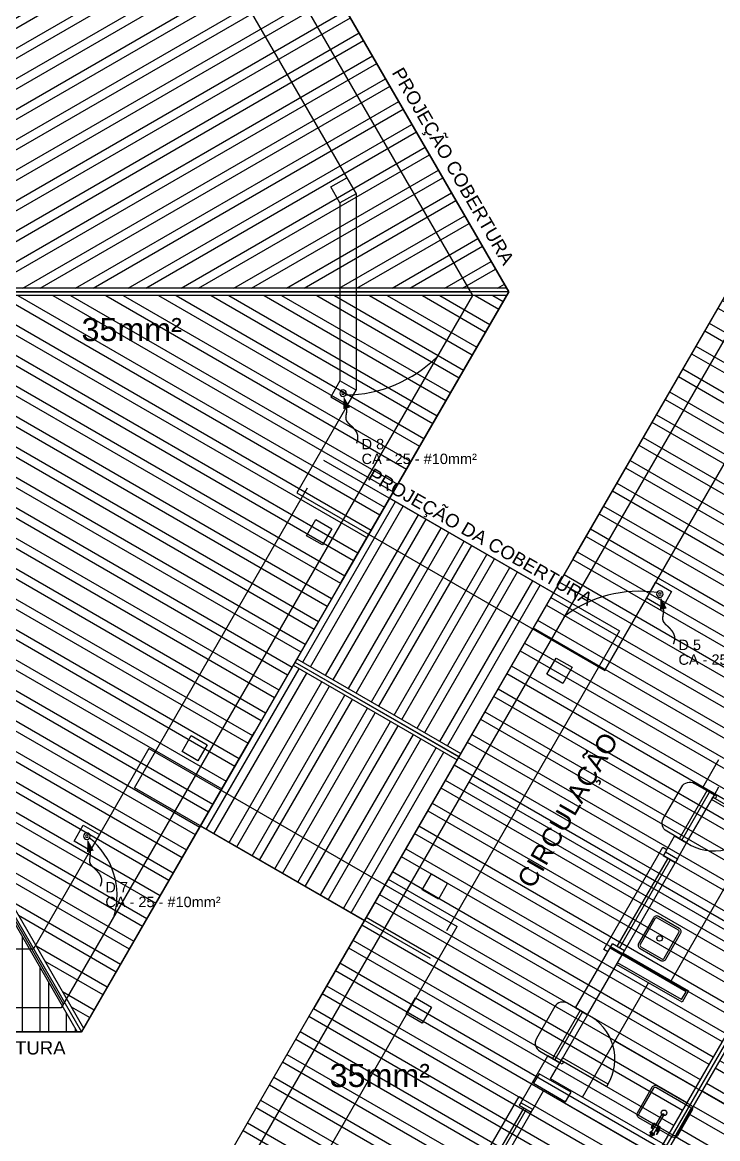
# Model space of a CAD drawing. Extents: x -192 to 167, y 237 to 369.
# Drawn here: x 118.11 to 125.64, y 314.07 to 326.16 of the extents above; entities that cross this region are included whole.
import ezdxf

# ---------------------------------------------------------------- set-up
doc = ezdxf.new("R2010")
doc.units = 0
doc.header["$LTSCALE"] = 0.1
for name, pattern in [('CONTINU', [0]), ('DASHDOT', [25.4, 12.7, -6.35, 0, -6.35]), ('HIDDEN', [9.525, 6.35, -3.175]), ('TRACEJADO_G', [0.375, 0.25, -0.125])]:
    doc.linetypes.add(name, pattern=pattern)
doc.layers.get('0').update_dxf_attribs({"linetype": 'CONTINUOUS'})
for name, color, linetype in [('01', 1, 'CONTINUOUS'), ('100-txt_t4', 1, 'CONTINUOUS'), ('75-0', 7, 'CONTINUOUS'), ('A-PARED', 5, 'CONTINUOUS'), ('A-PAREDE', 5, 'CONTINUOUS'), ('A-PILAR', 6, 'CONTINUOUS'), ('A-PILAR_EIXO', 5, 'DASHDOT'), ('A-PISOS-CTEL', 2, 'TRACEJADO_G'), ('A-PISOS-NIVEL', 1, 'CONTINUOUS'), ('A-PROJCOBERTURA', 7, 'HIDDEN'), ('A-REVESTIMENTO', 8, 'CONTINUOUS'), ('ARQ-ALV-CORTE', 5, 'CONTINUOUS'), ('ARQ-BNC-VISTA', 1, 'CONTINUOUS'), ('ARQ-ESQ-VISTA1', 2, 'CONTINUOUS'), ('ARQ-MOB-VISTA', 1, 'CONTINU'), ('ARQ-TXT-1_050', 2, 'CONTINUOUS'), ('ARQ-TXT-1_075', 2, 'CONTINUOUS'), ('FARADAY', 6, 'HIDDEN'), ('GER_PARA-RAIO', 5, 'PARA-RAIO')]:
    doc.layers.add(name, color=color, linetype=linetype)
doc.styles.add('ESC-50-A20', font='arial.ttf', dxfattribs={"height": 0.1})
doc.styles.get("Standard").update_dxf_attribs({"font": 'ARIALUNI.TTF'})
doc.styles.add('T4', font='arial.ttf')
doc.linetypes.add('PARA-RAIO', pattern='A,0.5,-0.15,["/",Standard,S=0.15,R=0,X=-0.1,Y=-0.075],-0.05', length=0.7)
pattern_1 = [(330.00002, (-113.47094, 402.16197), (0.14287492, 0.2474668), []), (330.00002, (-113.43608, 402.03185), (0.14287492, 0.2474668), [])]

# ---------------------------------------------------------------- blocks, each defined once
blk = doc.blocks.new('cadnic01000124')
at = {"color": 10, "const_width": 0.0533}
blk.add_lwpolyline([(0.301, 0.301), (0.39, 0.381), (0.453, 0.463), (0.497, 0.542), (0.53, 0.619), (0.56, 0.69), (0.593, 0.752), (0.638, 0.805), (0.702, 0.846), (0.79, 0.874), (0.897, 0.896), (1.014, 0.921), (1.133, 0.956), (1.245, 1.01), (1.343, 1.091), (1.417, 1.208), (1.46, 1.368)], dxfattribs=at)
at = {"color": 10}
blk.add_lwpolyline([(0.088, 0.088, 0, 0.267, 0), (0.422, 0.422, 0.02, 0.02, 0)], format="xyseb", dxfattribs=at)
at = {"color": 2}
blk.add_circle((0, 0), 0.125, dxfattribs=at)
at = {"color": 3}
blk.add_circle((0, 0), 0.05, dxfattribs=at)
blk = doc.blocks.new('6 SALAS')
at = {"layer": 'A-PARED', "color": 251}
blk.add_lwpolyline([(54.619, -31.767), (54.519, -31.94), (54.346, -31.84), (54.446, -31.667)], close=True, dxfattribs=at)
at = {"layer": 'A-PAREDE', "color": 251}
for p, q in [((58.117, -33.817), (55.908, -32.543)), ((55.715, -32.877), (55.833, -32.672)), ((57.826, -33.822), (55.833, -32.672)), ((55.715, -32.877), (55.585, -32.802)), ((57.018, -33.089), (56.996, -33.076)), ((57.001, -33.079), (57.031, -33.027)), ((57.005, -33.081), (57.035, -33.029)), ((57.048, -33.037), (57.026, -33.024)), ((57.066, -33.116), (57.044, -33.104)), ((57.057, -33.111), (57.087, -33.059)), ((57.061, -33.113), (57.091, -33.061)), ((57.096, -33.064), (57.074, -33.052))]:
    blk.add_line(p, q, dxfattribs=at)
for points in [[(53.628, -23.056), (53.528, -22.883), (53.702, -22.783), (53.802, -22.956)], [(53.628, -24.983), (53.528, -25.156), (53.702, -25.256), (53.802, -25.083)], [(53.365, -26.486), (53.538, -26.586), (53.438, -26.76), (53.265, -26.66)], [(55.968, -27.986), (56.141, -28.086), (56.041, -28.26), (55.868, -28.16)], [(52.017, -28.826), (52.19, -28.926), (52.09, -29.099), (51.917, -28.999)], [(50.748, -29.971), (50.848, -29.797), (51.022, -29.897), (50.922, -30.071)], [(50.748, -29.971), (50.848, -29.797), (51.022, -29.897), (50.922, -30.071)], [(54.619, -30.324), (54.793, -30.424), (54.693, -30.598), (54.519, -30.498)], [(57.085, -33.093), (57.089, -33.095), (57.059, -33.147), (57.055, -33.145)]]:
    blk.add_lwpolyline(points, close=True, dxfattribs=at)
for points in [[(56.849, -32.911), (57.009, -32.634, -0.414214), (57.064, -32.619), (57.428, -32.829, -0.414214), (57.442, -32.883), (57.282, -33.161, -0.414214), (57.228, -33.175), (56.864, -32.965, -0.414214)], [(56.867, -32.921), (57.027, -32.644, -0.414214), (57.054, -32.636), (57.418, -32.846, -0.414214), (57.425, -32.873), (57.265, -33.151, -0.414214), (57.238, -33.158), (56.874, -32.948, -0.414214)]]:
    blk.add_lwpolyline(points, format="xyb", close=True, dxfattribs=at)
for points in [[(57.052, -33.039), (57.116, -32.928)], [(57.07, -33.049), (57.134, -32.938)], [(57.129, -32.923), (57.13, -32.924)], [(56.983, -33.126), (56.988, -33.117)], [(56.983, -33.126), (57.029, -33.153)], [(56.993, -33.132), (56.989, -33.139)], [(57.034, -33.142), (56.99, -33.117)], [(57.048, -33.037), (56.999, -33.122)], [(57.074, -33.052), (57.025, -33.137)], [(57.048, -33.037), (57.074, -33.052)], [(56.993, -33.141), (56.982, -33.16)], [(56.982, -33.161), (56.993, -33.142)], [(56.982, -33.16), (56.983, -33.162)], [(56.982, -33.16), (56.999, -33.17)], [(56.983, -33.162), (56.984, -33.163)], [(56.984, -33.163), (56.998, -33.171)], [(56.989, -33.139), (57.015, -33.154)], [(56.993, -33.142), (57.01, -33.152)], [(57, -33.171), (56.998, -33.171)], [(56.999, -33.171), (57.01, -33.152)], [(57.011, -33.151), (57, -33.171)], [(57.011, -33.152), (57.01, -33.152)], [(57.019, -33.147), (57.015, -33.154)], [(57.029, -33.153), (57.035, -33.144)]]:
    blk.add_lwpolyline(points, dxfattribs=at)
for points in [[(57.116, -32.928, -1), (57.134, -32.938)], [(56.988, -33.117, -0.414208), (56.99, -33.117)], [(57.034, -33.142, -0.414212), (57.035, -33.144)]]:
    blk.add_lwpolyline(points, format="xyb", dxfattribs=at)
blk.add_circle((57.137, -32.912), 0.03, dxfattribs=at)
for centre, start, end in [((57.087, -33.094), 131.0295, 168.8788), ((57.005, -33.047), 311.1668, 349.0161)]:
    blk.add_arc(centre, 0.0925, start, end, dxfattribs=at)
at = {"layer": 'A-PILAR', "color": 251}
for points in [[(53.628, -23.056), (53.528, -22.883), (53.702, -22.783), (53.802, -22.956)], [(53.628, -24.983), (53.528, -25.156), (53.702, -25.256), (53.802, -25.083)]]:
    blk.add_lwpolyline(points, close=True, dxfattribs=at)
at = {"layer": 'A-PILAR_EIXO', "color": 251}
blk.add_lwpolyline([(57.219, -27.263), (57.119, -27.437), (56.946, -27.337), (57.046, -27.163)], close=True, dxfattribs=at)
at = {"layer": 'A-PISOS-CTEL', "color": 251, "linetype": 'TRACEJADO_G', "ltscale": 150}
for points in [[(50.827, -16.004), (41.573, -16.004), (36.945, -24.019), (41.573, -32.034), (50.827, -32.034), (55.455, -24.019)], [(50.533, -36.657), (59.302, -21.455), (66.319, -25.502), (57.55, -40.705)]]:
    blk.add_lwpolyline(points, close=True, dxfattribs=at)
blk.add_lwpolyline([(54.609, -31.239), (51.403, -29.392), (53.45, -25.843), (56.655, -27.69), (54.609, -31.239)], dxfattribs=at)
at = {"layer": 'A-PISOS-NIVEL', "color": 251}
for p, q in [((51.022, -18.141), (53.702, -22.783)), ((56.497, -28.12), (59.632, -22.684)), ((53.802, -22.956), (53.802, -25.083)), ((53.628, -23.056), (53.628, -24.983)), ((53.702, -25.256), (53.159, -26.195)), ((53.159, -26.195), (56.497, -28.12)), ((51.559, -28.966), (51.022, -29.897)), ((51.559, -28.966), (54.898, -30.892)), ((50.922, -30.071), (50.308, -31.134)), ((51.763, -36.327), (54.898, -30.892)), ((49.08, -31.134), (50.308, -31.134))]:
    blk.add_line(p, q, dxfattribs=at)
at = {"layer": 'A-PROJCOBERTURA', "color": 251, "ltscale": 7.5}
blk.add_arc((55.443, -24.019), 0.01, 330, 30, dxfattribs=at)
at = {"layer": 'ARQ-ALV-CORTE', "color": 251}
for p, q in [((57.727, -29.089), (57.552, -29.392)), ((57.682, -29.467), (57.732, -29.381)), ((57.304, -29.942), (57.603, -29.422)), ((57.33, -29.957), (57.629, -29.437)), ((57.382, -29.987), (57.682, -29.467)), ((57.552, -29.392), (57.682, -29.467)), ((57.252, -29.912), (57.152, -30.085)), ((57.252, -29.912), (57.382, -29.987)), ((57.282, -30.16), (57.382, -29.987)), ((57.152, -30.085), (57.127, -30.129)), ((57.152, -30.085), (57.282, -30.16)), ((57.257, -30.204), (57.127, -30.129)), ((57.282, -30.16), (57.257, -30.204)), ((56.178, -31.775), (56.553, -31.125)), ((56.553, -31.125), (56.578, -31.082)), ((56.553, -31.125), (56.683, -31.2)), ((56.683, -31.2), (56.553, -31.125)), ((56.708, -31.157), (56.578, -31.082)), ((56.308, -31.849), (56.683, -31.2)), ((56.181, -31.776), (56.31, -31.851)), ((56.31, -31.851), (56.181, -31.776)), ((56.229, -31.804), (55.93, -32.324)), ((56.255, -31.819), (55.956, -32.339)), ((56.308, -31.85), (56.008, -32.369)), ((58.38, -33.16), (56.605, -32.136)), ((55.585, -32.802), (55.878, -32.294)), ((56.008, -32.369), (55.878, -32.294)), ((56.008, -32.369), (55.878, -32.294)), ((55.908, -32.543), (56.008, -32.369))]:
    blk.add_line(p, q, dxfattribs=at)
for points in [[(57.382, -29.987), (57.166, -29.862, -0.414214), (57.129, -29.726), (57.329, -29.379, -0.414214), (57.466, -29.343), (57.682, -29.467)], [(56.308, -31.85), (56.091, -31.725, 0.414214), (55.955, -31.761), (55.755, -32.108, 0.414214), (55.792, -32.244), (56.008, -32.369)]]:
    blk.add_lwpolyline(points, format="xyb", dxfattribs=at)
for points in [[(57.667, -29.493), (57.693, -29.508), (57.708, -29.482), (57.682, -29.467), (57.667, -29.493)], [(56.023, -32.343), (56.049, -32.358), (56.034, -32.384), (56.008, -32.369), (56.023, -32.343)], [(56.023, -32.343), (56.517, -32.628), (56.532, -32.602), (56.038, -32.317), (56.023, -32.343)]]:
    blk.add_lwpolyline(points, dxfattribs=at)
blk.add_lwpolyline([(56.13, -32.688), (55.784, -32.488), (55.724, -32.592), (56.07, -32.792)], close=True, dxfattribs=at)
blk.add_arc((56.067, -32.331), 0.538, 329.2247, 63.3907, dxfattribs=at)
at = {"layer": 'ARQ-BNC-VISTA', "color": 251}
for p, q in [((57.213, -31.482), (57.952, -30.2)), ((56.255, -32.742), (56.969, -31.504))]:
    blk.add_line(p, q, dxfattribs=at)
at = {"layer": 'ARQ-ESQ-VISTA1', "color": 251}
for p, q in [((56.63, -31.112), (57.179, -30.159)), ((56.656, -31.127), (57.205, -30.174)), ((56.708, -31.157), (57.257, -30.204)), ((56.683, -31.2), (56.708, -31.157)), ((57.326, -31.686), (56.633, -31.286)), ((57.376, -31.6), (56.683, -31.2)), ((57.326, -31.686), (57.376, -31.6)), ((54.896, -34.117), (55.622, -32.858)), ((54.922, -34.132), (55.648, -32.873)), ((55.7, -32.903), (54.974, -34.162))]:
    blk.add_line(p, q, dxfattribs=at)
for points in [[(57.667, -29.493), (58.161, -29.778), (58.146, -29.804), (57.652, -29.519), (57.667, -29.493)], [(56.528, -31.168), (56.485, -31.143), (57.124, -30.034), (57.167, -30.059)], [(56.683, -31.2), (56.693, -31.183), (57.403, -31.592), (57.333, -31.714), (56.623, -31.304)], [(54.804, -34.157), (54.761, -34.132), (55.567, -32.734), (55.61, -32.759)]]:
    blk.add_lwpolyline(points, dxfattribs=at)
for points in [[(56.877, -31.132), (57.102, -31.262, 0.414214), (57.157, -31.247), (57.317, -30.97, 0.414214), (57.302, -30.915), (57.077, -30.785, 0.414214), (57.022, -30.8), (56.862, -31.077, 0.414214)], [(56.887, -31.114), (57.112, -31.244, 0.414214), (57.139, -31.237), (57.299, -30.96, 0.414214), (57.292, -30.933), (57.067, -30.803, 0.414214), (57.039, -30.81), (56.879, -31.087, 0.414214)]]:
    blk.add_lwpolyline(points, format="xyb", close=True, dxfattribs=at)
blk.add_lwpolyline([(55.7, -32.903), (55.715, -32.877), (55.585, -32.802), (55.57, -32.828)], close=True, dxfattribs=at)
blk.add_circle((57.089, -31.023), 0.03, dxfattribs=at)
at = {"layer": 'ARQ-MOB-VISTA', "color": 251}
blk.add_arc((57.678, -29.537), 0.538, 236.6549, 330.8209, dxfattribs=at)
at = {"layer": 'ARQ-TXT-1_050', "color": 251, "insert": (54.766, -31.729), "char_height": 0.2048, "attachment_point": 1, "rotation": 60.0283, "style": 'ESC-50-A20'}
blk.add_mtext_dynamic_manual_height_columns('\\pi1.5415;CIRCULAÇÃO      ', width=4.46064, gutter_width=1, heights=[0], dxfattribs=at)
at = {"layer": 'ARQ-TXT-1_075', "color": 251, "style": 'ESC-50-A20'}
for s, rotation, p in [('PROJEÇÃO COBERTURA', 300, (54.185, -21.643)), ('PROJEÇÃO DA COBERTURA', 330.0283, (53.918, -26.046, -1.89))]:
    blk.add_text(s, height=0.144, rotation=rotation, dxfattribs=at).set_placement(p)
blk.add_text('PROJEÇÃO COBERTURA', height=0.144, dxfattribs=at).set_placement((48.231, -32.28))
blk = doc.blocks.new('cob 1')
at = {"layer": '01'}
h = blk.add_hatch(dxfattribs=at)
h.set_pattern_fill('ANSI32', color=252, scale=0.03, angle=105)
h.set_pattern_definition([(150, (-218.8828, -310.89744), (-0.142875, -0.24746676), []), (150, (-218.91765, -310.76733), (-0.142875, -0.24746676), [])])
h.paths.add_polyline_path([(20.575, 16.642), (15.146, 16.642), (13.28, 13.409), (15.994, 8.707)])
h.paths.add_polyline_path([(15.146, 16.642), (11.413, 16.642), (13.28, 13.409)])
at = {"layer": 'A-PISOS-NIVEL'}
h = blk.add_hatch(dxfattribs=at)
h.set_pattern_fill('ANSI32', color=252, scale=0.03, angle=165)
h.set_pattern_definition([(210, (-218.8828, -310.89744), (0.142875, -0.24746676), []), (210, (-219.0129, -310.86258), (0.142875, -0.24746676), [])])
h.paths.add_polyline_path([(15.994, 24.657), (13.28, 19.955), (15.146, 16.722), (20.575, 16.722)])
h.paths.add_polyline_path([(13.28, 19.955), (11.413, 16.722), (15.146, 16.722)])
at = {"layer": 'A-REVESTIMENTO'}
h = blk.add_hatch(dxfattribs=at)
h.set_pattern_fill('ANSI32', color=252, scale=0.03, angle=195)
h.set_pattern_definition([(240, (-48.6056, -215.58505), (0.24746674, -0.14287503), []), (240, (-48.73572, -215.61992), (0.24746674, -0.14287503), [])])
h.paths.add_polyline_path([(19.308, 14.447), (18.303, 12.707), (20.079, 11.682), (21.084, 13.422)])
h = blk.add_hatch(dxfattribs=at)
h.set_pattern_fill('ANSI32', color=252, scale=0.03, angle=195)
h.set_pattern_definition([(240, (-49.6506, -217.39505), (0.24746674, -0.14287503), []), (240, (-49.78072, -217.4299), (0.24746674, -0.14287503), [])])
h.paths.add_polyline_path([(18.263, 12.637), (17.258, 10.897), (19.034, 9.872), (20.039, 11.612)])
at = {"layer": 'ARQ-MOB-VISTA'}
h = blk.add_hatch(dxfattribs=at)
h.set_pattern_fill('ANSI32', color=252, scale=0.03, angle=-75, style=0)
h.set_pattern_definition(pattern_1)
h.paths.add_polyline_path([(21.179, 5.567), (25.887, 13.722), (24.419, 19.2), (20.189, 11.873), (15.701, 4.099)])
h = blk.add_hatch(dxfattribs=at)
h.set_pattern_fill('ANSI32', color=252, scale=0.03, angle=45, style=0)
h.set_pattern_definition([(90, (-218.8828, -310.89744), (-0.28575, 6e-17), []), (90, (-218.78754, -310.8022), (-0.28575, 6e-17), [])])
h.paths.add_polyline_path([(13.21, 13.369), (9.477, 13.369), (6.763, 8.667), (15.925, 8.667)])
h.paths.add_polyline_path([(11.344, 16.602), (9.477, 13.369), (13.21, 13.369)])
h = blk.add_hatch(dxfattribs=at)
h.set_pattern_fill('ANSI32', color=252, scale=0.03, angle=-75, style=0)
h.set_pattern_definition(pattern_1)
h.paths.add_polyline_path([(22.716, 0.049), (25.734, 5.277), (31.434, 15.15), (25.956, 13.682), (21.248, 5.527)])
at = {"layer": '01', "color": 252}
for p, q in [((18.303, 12.707), (20.079, 11.682)), ((18.263, 12.637), (20.039, 11.612)), ((18.283, 12.672), (20.059, 11.647))]:
    blk.add_line(p, q, dxfattribs=at)
for points in [[(21.084, 13.422), (19.308, 14.447)], [(17.258, 10.897), (19.034, 9.872)]]:
    blk.add_lwpolyline(points, dxfattribs=at)
at = {"layer": 'A-PISOS-NIVEL', "color": 252}
for p, q in [((15.971, 24.697), (20.598, 16.682)), ((20.575, 16.722), (15.146, 16.722)), ((20.575, 16.642), (15.146, 16.642)), ((20.598, 16.682), (15.17, 16.682)), ((20.598, 16.682), (15.971, 8.667)), ((25.887, 13.722), (21.179, 5.567)), ((25.93, 13.716), (21.205, 5.532)), ((25.956, 13.682), (21.248, 5.527)), ((13.21, 13.369), (15.925, 8.667)), ((13.257, 13.369), (15.971, 8.667)), ((13.28, 13.409), (15.994, 8.707)), ((18.303, 12.707), (20.079, 11.682)), ((18.263, 12.637), (20.039, 11.613)), ((18.283, 12.672), (20.059, 11.648)), ((15.971, 8.667), (6.716, 8.667))]:
    blk.add_line(p, q, dxfattribs=at)
for points in [[(25.734, 5.277), (31.462, 15.199), (24.448, 19.249), (20.189, 11.873)], [(20.189, 11.873), (15.673, 4.05), (22.687, 0), (25.734, 5.277)]]:
    blk.add_lwpolyline(points, dxfattribs=at)

msp = doc.modelspace()

# ---------------------------------------------------------------- block references
at = {"layer": 'FARADAY', "color": 6, "linetype": 'ByBlock'}
msp.add_blockref('6 SALAS', (67.921, 347.257), dxfattribs=at)

# ---------------------------------------------------------------- next in the draw order: linework, layer by layer
at = {"layer": 'GER_PARA-RAIO'}
for p, q in [((118.553, 315.523), (109.69, 330.912)), ((105.19, 323.238), (122.961, 323.238)), ((129.42, 314.189), (122.947, 317.926))]:
    msp.add_line(p, q, dxfattribs=at)
for points in [[(109.621, 315.483), (105.167, 323.198), (109.621, 330.912), (118.53, 330.912), (122.984, 323.198), (118.53, 315.483)], [(118.783, 310.714), (127.258, 325.393), (133.731, 321.656), (125.256, 306.976)]]:
    msp.add_lwpolyline(points, close=True, dxfattribs=at)
for centre, radius, start, end in [((121.593, 323.556), 1.435, 270.7538, 314.6492), ((124.786, 318.662), 1.333, 81.5404, 127.5547), ((118.337, 316.699), 0.798, 343.9214, 51.2827)]:
    msp.add_arc(centre, radius, start, end, dxfattribs=at)

# ---------------------------------------------------------------- next in the draw order: block references
msp.add_blockref('cob 1', (102.778, 306.556))
at = {"layer": '75-0', "xscale": -0.2812499999999999, "yscale": 0.28125, "zscale": 0.28125, "rotation": 148.2189294398063}
for p in [(121.582, 322.14), (125.013, 319.965), (118.807, 317.341)]:
    msp.add_blockref('cadnic01000124', p, dxfattribs=at)

# ---------------------------------------------------------------- next in the draw order: texts
at = {"layer": '100-txt_t4', "style": 'T4'}
for s, p in [('D 8', (121.783, 321.533)), ('CA - 25 - #10mm²', (121.783, 321.373)), ('D 5', (125.214, 319.358)), ('CA - 25 - #10mm²', (125.214, 319.198)), ('D 7', (119.008, 316.733)), ('CA - 25 - #10mm²', (119.008, 316.573))]:
    msp.add_text(s, height=0.1125, dxfattribs=at).set_placement(p)
at = {"layer": 'FARADAY', "color": 2}
for p in [(118.75, 322.705), (121.437, 314.625)]:
    msp.add_text('35mm²', height=0.25, dxfattribs=at).set_placement(p)

doc.saveas('drawing.dxf')
